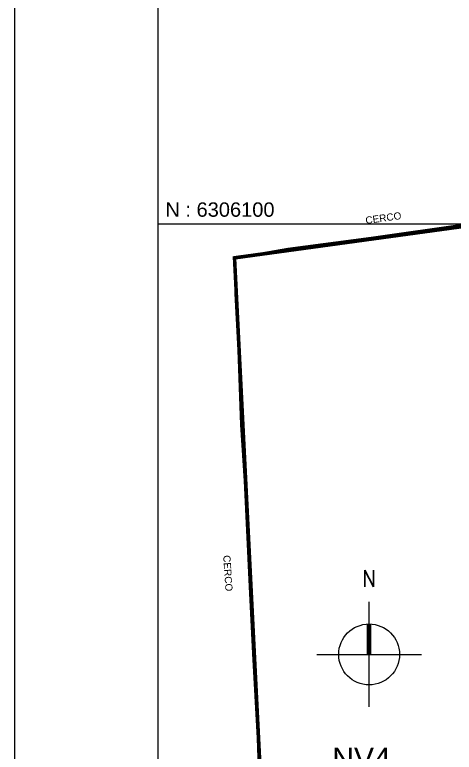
# Model space of a CAD drawing. Extents: x 352140 to 354978, y 6304672 to 6307963.
# Drawn here: x 352180 to 352241.3, y 6306026.4 to 6306129.1 of the extents above; entities that cross this region are included whole.
import ezdxf
from ezdxf.enums import TextEntityAlignment as Align

# ---------------------------------------------------------------- set-up
doc = ezdxf.new("R2010")
doc.units = 0
doc.linetypes.add('DASHDOT', pattern=[1, 0.5, -0.25, 0, -0.25])
doc.linetypes.add('DASHED', pattern=[19.05, 12.7, -6.35])
doc.layers.get('0').update_dxf_attribs({"linetype": 'CONTINUOUS'})
for name, color, linetype in [('-LAMINA 1_1250', 1, 'CONTINUOUS'), ('03_S2_Pav ext_Borde vereda', 7, 'CONTINUOUS'), ('1-CERCO', 252, 'CERCO_LINE'), ('1-coordenadas', 8, 'CONTINUOUS'), ('1-PRS', 6, 'CONTINUOUS'), ('1-TEXTOS', 7, 'CONTINUOUS'), ('TOPO-TEXTO', 2, 'CONTINUOUS')]:
    doc.layers.add(name, color=color, linetype=linetype)
doc.layers.add('0_ASD_LINEA OFICIAL', color=253, linetype='DASHDOT', lineweight=20)
doc.styles.add('A', font='arial.ttf', dxfattribs={"height": 2})
doc.styles.add('ROMANS', font='romans.shx', dxfattribs={"width": 0.75})
doc.linetypes.add('CERCO_LINE', pattern='A,0.5,-0.2,[" X ",STANDARD,S=0.1,R=0,X=-0.1,Y=-0.05],-0.25', length=0.95)

# ---------------------------------------------------------------- blocks, each defined once
blk = doc.blocks.new('COORDENADAS')
at = {"layer": '-LAMINA 1_1250'}
blk.add_lwpolyline([(0, 0), (1436.25, 0), (1436.25, -923.479), (0, -923.479)], close=True, dxfattribs=at)
at = {"layer": '1-coordenadas'}
for p, q in [((20, -900.625), (20, -0.625)), ((20, -100.625), (1420, -100.625))]:
    blk.add_line(p, q, dxfattribs=at)
at = {"layer": '1-coordenadas', "style": 'A'}
blk.add_text('N : 6306100', height=2, dxfattribs=at).set_placement((21, -99.625))
blk = doc.blocks.new('A$C27410629')
at = {"layer": '0_ASD_LINEA OFICIAL', "ltscale": 8, "const_width": 0.5}
blk.add_lwpolyline([(110.93, 1279.58), (99.95, 1346.36), (6.68, 1333.56), (11.32, 1240.81), (13.58, 1195.45), (13.77, 1191.84), (39.52, 1192.67)], dxfattribs=at)

msp = doc.modelspace()

# ---------------------------------------------------------------- linework, layer by layer
at = {"layer": '1-CERCO', "ltscale": 6, "flags": 128}
msp.add_lwpolyline([(352327.287, 6306111.502), (352315.346, 6306109.667), (352303.406, 6306108.101), (352293.745, 6306107.091), (352275.997, 6306104.554), (352263.867, 6306102.883), (352253.767, 6306101.592), (352243.099, 6306100.007), (352229.695, 6306098.125), (352218.072, 6306096.588), (352210.647, 6306095.276), (352210.698, 6306090.299), (352211.101, 6306082.395), (352211.465, 6306072.025), (352211.99, 6306064.212), (352212.694, 6306049.474), (352213.171, 6306040.137), (352213.794, 6306028.341), (352214.128, 6306018.97), (352214.968, 6306007.586), (352216.456, 6305978.484), (352217.019, 6305967.12)], dxfattribs=at)
at = {"layer": 'TOPO-TEXTO', "color": 2}
msp.add_line((352229.41, 6306032.703), (352229.41, 6306047.324), dxfattribs=at)
at = {"layer": 'TOPO-TEXTO', "color": 2, "const_width": 0.653}
msp.add_lwpolyline([(352229.41, 6306040.013), (352229.41, 6306044.258)], dxfattribs=at)
at = {"layer": 'TOPO-TEXTO', "color": 2}
msp.add_lwpolyline([(352222.099, 6306040.013), (352236.721, 6306040.013)], dxfattribs=at)
msp.add_circle((352229.41, 6306040.013), 4.245, dxfattribs=at)

# ---------------------------------------------------------------- block references
at = {"color": 252, "linetype": 'DASHED'}
msp.add_blockref('COORDENADAS', (352180, 6306200.625), dxfattribs=at)
at = {"layer": '03_S2_Pav ext_Borde vereda', "linetype": 'Continuous'}
msp.add_blockref('A$C27410629', (352203.962, 6304761.714), dxfattribs=at)

# ---------------------------------------------------------------- texts
at = {"layer": '1-PRS', "style": 'A'}
msp.add_text('NV4', height=3, dxfattribs=at).set_placement((352224.267, 6306024.023))
at = {"layer": '1-TEXTOS', "style": 'A'}
for rotation, p in [(7.99548, (352228.964, 6306099.984)), (273.79643, (352209.059, 6306053.813))]:
    msp.add_text('CERCO', height=1, rotation=rotation, dxfattribs=at).set_placement(p)
at = {"layer": 'TOPO-TEXTO', "color": 3, "style": 'ROMANS', "width": 0.9}
msp.add_text('N', height=2.286, dxfattribs=at).set_placement((352229.41, 6306050.596), align=Align.MIDDLE)

doc.saveas('drawing.dxf')
